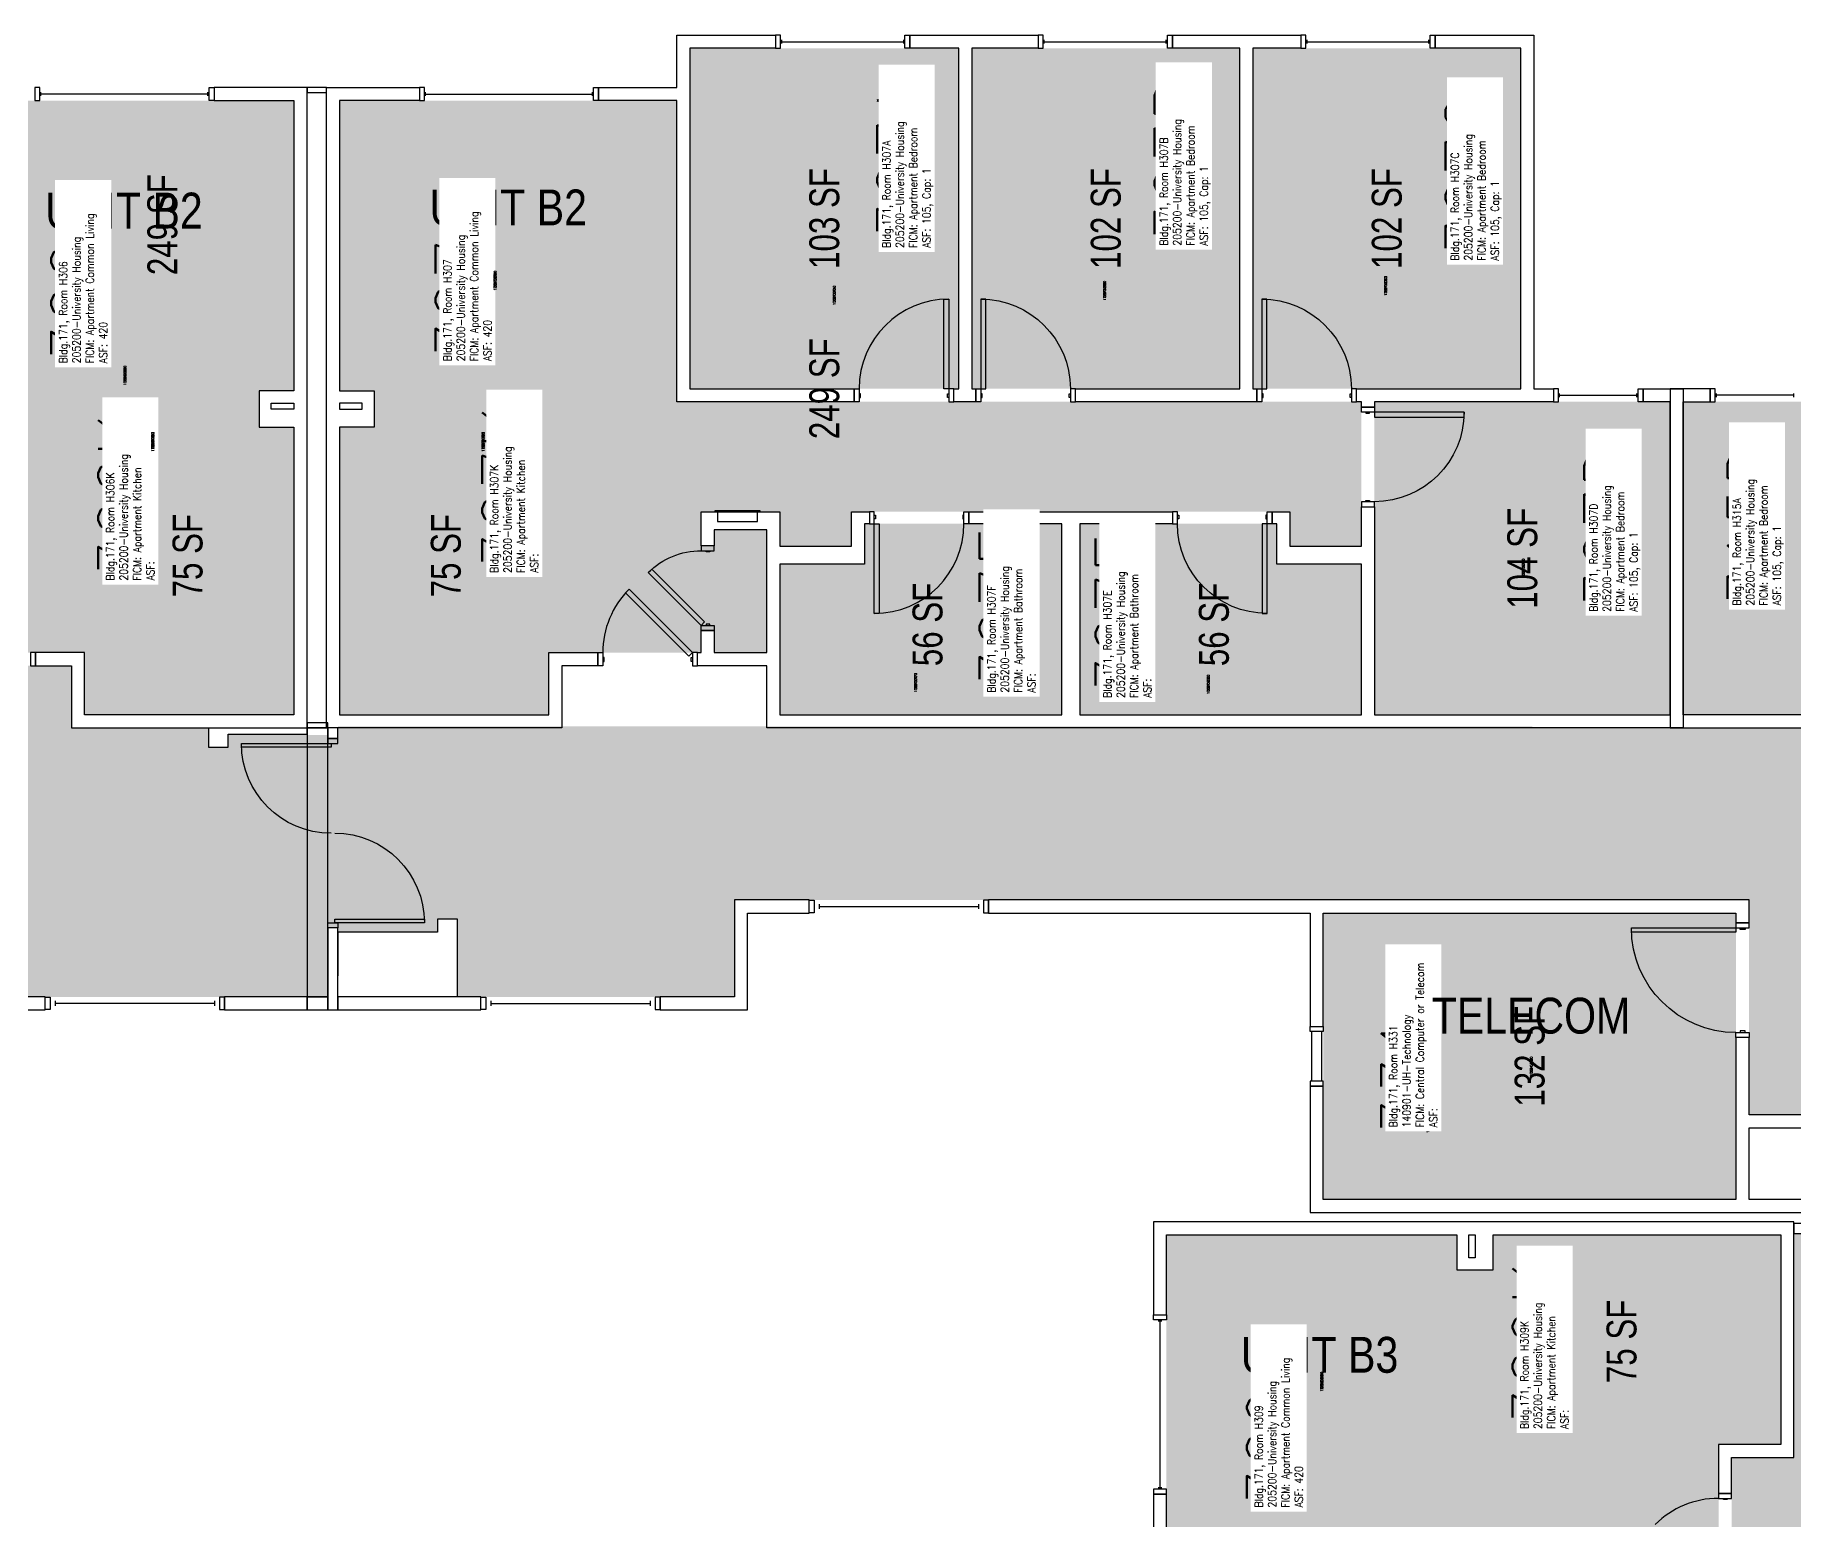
# Model space of a CAD drawing. Header units: inches. Extents: x -105 to 3698, y -798 to 1624.
# Drawn here: x 659 to 1365, y 1028 to 1624 of the extents above; entities that cross this region are included whole.
import ezdxf
from ezdxf.enums import TextEntityAlignment as Align

# ---------------------------------------------------------------- set-up
doc = ezdxf.new("R2010")
doc.units = ezdxf.units.IN
doc.header["$LTSCALE"] = 96
doc.header["$MEASUREMENT"] = 0
for name, color, linetype in [('A-AREA-IDEN', 1, 'Continuous'), ('A-DOOR', 2, 'Continuous'), ('A-GLAZ', 1, 'Continuous'), ('A-IDEN-RNUM', 7, 'Continuous'), ('A-IDEN-SNUM', 4, 'Continuous'), ('A-IDEN-VNUM', 4, 'Continuous'), ('A-WALL', 5, 'Continuous'), ('AREA-TEXT', 3, 'Continuous'), ('E-POWER', 2, 'Continuous'), ('Rooms-Category-Color', 7, 'Continuous'), ('Rooms-College-Color', 7, 'Continuous'), ('Rooms-Department-Color', 7, 'Continuous'), ('Rooms-Division-Color', 7, 'Continuous'), ('Rooms-Information', 7, 'Continuous')]:
    doc.layers.add(name, color=color, linetype=linetype)
doc.styles.add('AREA', font='arial.ttf', dxfattribs={"width": 0.75, "height": 12})
doc.styles.add('ROOMSNUMBER', font='txt.shx', dxfattribs={"height": 0.03})
doc.styles.add('ROOMVNUMBER', font='simplex.shx', dxfattribs={"width": 0.85})
doc.styles.get("Standard").update_dxf_attribs({"font": 'ARIALN.TTF'})

msp = doc.modelspace()

# ---------------------------------------------------------------- hatches: boundary and pattern name
h = msp.add_hatch()
h.set_pattern_fill('ANSI31', color=256, style=0)
h.set_pattern_definition([(135, (1379.98172, 1996.84211), (0.088388348, 0.088388348), [])])
h.paths.add_polyline_path([(1048.51, 1412.89), (989.78, 1412.89), (989.78, 1403.68), (1048.51, 1403.68)], flags=9)
at = {"layer": 'Rooms-Category-Color', "true_color": 0x728ef3}
for points in [[(1029.75, 1618.76), (921.75, 1618.76), (921.75, 1482.01), (1029.75, 1482.01), (1029.74, 1618.32)], [(1142.62, 1618.76), (1035, 1618.76), (1034.99, 1482.02), (1142.62, 1482.01), (1142.61, 1618.32)], [(1147.87, 1618.76), (1255.5, 1618.76), (1255.5, 1482.01), (1147.86, 1482.02), (1147.86, 1618.32)], [(352.25, 1476.75), (627.25, 1476.75), (627.25, 1597.75), (762.75, 1597.75), (762.75, 1481.12), (678.61, 1481.12), (678.61, 1376), (617.48, 1376), (617.48, 1384.95), (612.23, 1384.95), (612.23, 1376), (591.03, 1376), (591.03, 1425.37), (612.23, 1425.37), (612.23, 1418.95), (617.48, 1418.95), (617.48, 1432.62), (585.78, 1432.62), (585.78, 1418.75), (557.03, 1418.75), (557.03, 1432.62), (381, 1432.62), (381, 1418.75), (352.25, 1418.75)], [(1191.5, 1476.75), (916.5, 1476.75), (916.5, 1597.75), (781, 1597.75), (781, 1481.12), (865.14, 1481.12), (865.14, 1376), (926.27, 1376), (926.27, 1384.95), (931.52, 1384.95), (931.52, 1376), (952.72, 1376), (952.72, 1425.37), (931.52, 1425.37), (931.52, 1418.95), (926.27, 1418.95), (926.27, 1432.62), (957.97, 1432.62), (957.97, 1418.75), (986.72, 1418.75), (986.72, 1432.62), (1162.75, 1432.62), (1162.75, 1418.75), (1191.5, 1418.75)], [(762.75, 1466.5), (762.75, 1351), (678.61, 1351), (678.61, 1481.12), (748.75, 1481.12), (748.75, 1466.5)], [(781, 1466.5), (781, 1351), (865.14, 1351), (865.14, 1481.12), (795, 1481.12), (795, 1466.5)], [(1315.49, 1351.01), (1315.5, 1476.76), (1196.75, 1476.76), (1196.75, 1351.01)], [(1320.76, 1351.01), (1320.75, 1476.76), (1439.5, 1476.76), (1439.5, 1351.01)], [(1071.1, 1351.01), (957.97, 1351.01), (957.97, 1411.51), (991.97, 1411.51), (991.97, 1427.76), (1071.11, 1427.76)], [(1157.49, 1427.76), (1078.36, 1427.76), (1078.36, 1351.01), (1191.49, 1351.01), (1191.5, 1411.51), (1157.5, 1411.51)], [(1234.19, 731.63), (1234.19, 1006.63), (1113.19, 1006.63), (1113.19, 1142.13), (1229.81, 1142.13), (1229.81, 1057.98), (1334.94, 1057.98), (1334.94, 996.86), (1325.99, 996.86), (1325.99, 991.61), (1334.94, 991.61), (1334.94, 970.41), (1285.56, 970.41), (1285.56, 991.61), (1291.99, 991.61), (1291.99, 996.86), (1278.31, 996.86), (1278.31, 965.16), (1292.19, 965.16), (1292.19, 936.41), (1282.31, 936.41), (1282.31, 760.38), (1292.19, 760.38), (1292.19, 731.63)], [(1244.44, 1142.13), (1359.94, 1142.13), (1359.94, 1057.98), (1229.81, 1057.98), (1229.81, 1128.13), (1244.44, 1128.13)]]:
    msp.add_hatch(color=171, dxfattribs=at).paths.add_polyline_path(points)
at = {"layer": 'Rooms-Category-Color', "true_color": 0xadadad}
for points in [[(2434.81, 1302.06), (2431.28, 1305.6), (2404.37, 1332.5), (2404.37, 1345.75), (2041.22, 1345.75), (2041.22, 1370.75), (1958.89, 1370.75), (1958.89, 1345.75), (1868.87, 1345.75), (1868.87, 1341.5), (1864.87, 1341.5), (1864.87, 1343.19), (1824.87, 1343.19), (1824.87, 1338), (1816.87, 1338), (1816.87, 1346.37), (1766, 1346.37), (1765.86, 1370.75), (1683.53, 1370.75), (1683.53, 1346.37), (1376.12, 1346.37), (1376.12, 1345.76), (1260.12, 1345.76), (1260.12, 1346.37), (780.37, 1346.37), (780.37, 1341.5), (776.37, 1341.5), (776.37, 1342.96), (736.38, 1342.96), (736.38, 1338), (728.38, 1338), (728.38, 1345.75), (673.36, 1345.75), (673.36, 1370.75), (591.03, 1370.75), (591.03, 1345.75), (233.3, 1345.75), (233.5, 1285.75), (632.97, 1285.75), (632.97, 1237.75), (768, 1237.75), (776.37, 1237.75), (776.37, 1265.5), (780.37, 1265.5), (780.37, 1263.75), (820.37, 1263.75), (820.37, 1269), (828.37, 1269), (828.37, 1237.75), (939.72, 1237.75), (939.72, 1276.67), (1347.19, 1276.67), (1347.19, 1190.38), (1378.69, 1190.38), (1378.69, 1188), (1373.19, 1188), (1373.19, 1151.12), (1373.19, 1146.75), (1375.19, 1146.75), (1375.19, 1142.75), (1451.19, 1142.75), (1451.19, 1146.75), (1453.11, 1146.75), (1453.19, 1151.12), (1453.19, 1188), (1447.69, 1188), (1447.69, 1190.38), (1479.65, 1190.38), (1479.65, 1209.17), (1484.9, 1209.17), (1484.9, 1255.17), (1479.65, 1255.17), (1479.65, 1276.67), (1571.65, 1276.67), (1571.65, 1261.25), (1860.5, 1261.25), (1864.87, 1261.25), (1864.87, 1265.5), (1868.87, 1265.5), (1868.87, 1263.75), (1908.87, 1263.75), (1908.87, 1269), (1916.87, 1269), (1916.87, 1260.62), (2047.49, 1260.62), (2133.48, 1260.64), (2169.48, 1260.64), (2348.97, 1260.62), (2386.31, 1260.62), (2392.39, 1259.63)], [(1461.19, 1142.75), (1365.19, 1142.75), (1365.19, 1052.73), (1340.19, 1052.73), (1340.19, 970.41), (1365.19, 970.41), (1365.19, 603), (1461.19, 603), (1461.19, 970.41), (1486.19, 970.41), (1486.19, 1052.73), (1461.19, 1052.73)]]:
    msp.add_hatch(color=253, dxfattribs=at).paths.add_polyline_path(points)
at = {"layer": 'Rooms-Category-Color', "true_color": 0xe3c5e1}
msp.add_hatch(color=254, dxfattribs=at).paths.add_polyline_path([(1176.16, 1271.42), (1341.94, 1271.42), (1341.94, 1156.38), (1176.16, 1156.38)])
at = {"layer": 'Rooms-College-Color', "true_color": 0xadadad}
for points in [[(1029.75, 1618.76), (921.75, 1618.76), (921.75, 1482.01), (1029.75, 1482.01), (1029.74, 1618.32)], [(1142.62, 1618.76), (1035, 1618.76), (1034.99, 1482.02), (1142.62, 1482.01), (1142.61, 1618.32)], [(1147.87, 1618.76), (1255.5, 1618.76), (1255.5, 1482.01), (1147.86, 1482.02), (1147.86, 1618.32)], [(352.25, 1476.75), (627.25, 1476.75), (627.25, 1597.75), (762.75, 1597.75), (762.75, 1481.12), (678.61, 1481.12), (678.61, 1376), (617.48, 1376), (617.48, 1384.95), (612.23, 1384.95), (612.23, 1376), (591.03, 1376), (591.03, 1425.37), (612.23, 1425.37), (612.23, 1418.95), (617.48, 1418.95), (617.48, 1432.62), (585.78, 1432.62), (585.78, 1418.75), (557.03, 1418.75), (557.03, 1432.62), (381, 1432.62), (381, 1418.75), (352.25, 1418.75)], [(1191.5, 1476.75), (916.5, 1476.75), (916.5, 1597.75), (781, 1597.75), (781, 1481.12), (865.14, 1481.12), (865.14, 1376), (926.27, 1376), (926.27, 1384.95), (931.52, 1384.95), (931.52, 1376), (952.72, 1376), (952.72, 1425.37), (931.52, 1425.37), (931.52, 1418.95), (926.27, 1418.95), (926.27, 1432.62), (957.97, 1432.62), (957.97, 1418.75), (986.72, 1418.75), (986.72, 1432.62), (1162.75, 1432.62), (1162.75, 1418.75), (1191.5, 1418.75)], [(762.75, 1466.5), (762.75, 1351), (678.61, 1351), (678.61, 1481.12), (748.75, 1481.12), (748.75, 1466.5)], [(781, 1466.5), (781, 1351), (865.14, 1351), (865.14, 1481.12), (795, 1481.12), (795, 1466.5)], [(1315.49, 1351.01), (1315.5, 1476.76), (1196.75, 1476.76), (1196.75, 1351.01)], [(1320.76, 1351.01), (1320.75, 1476.76), (1439.5, 1476.76), (1439.5, 1351.01)], [(1071.1, 1351.01), (957.97, 1351.01), (957.97, 1411.51), (991.97, 1411.51), (991.97, 1427.76), (1071.11, 1427.76)], [(1157.49, 1427.76), (1078.36, 1427.76), (1078.36, 1351.01), (1191.49, 1351.01), (1191.5, 1411.51), (1157.5, 1411.51)], [(2434.81, 1302.06), (2431.28, 1305.6), (2404.37, 1332.5), (2404.37, 1345.75), (2041.22, 1345.75), (2041.22, 1370.75), (1958.89, 1370.75), (1958.89, 1345.75), (1868.87, 1345.75), (1868.87, 1341.5), (1864.87, 1341.5), (1864.87, 1343.19), (1824.87, 1343.19), (1824.87, 1338), (1816.87, 1338), (1816.87, 1346.37), (1766, 1346.37), (1765.86, 1370.75), (1683.53, 1370.75), (1683.53, 1346.37), (1376.12, 1346.37), (1376.12, 1345.76), (1260.12, 1345.76), (1260.12, 1346.37), (780.37, 1346.37), (780.37, 1341.5), (776.37, 1341.5), (776.37, 1342.96), (736.38, 1342.96), (736.38, 1338), (728.38, 1338), (728.38, 1345.75), (673.36, 1345.75), (673.36, 1370.75), (591.03, 1370.75), (591.03, 1345.75), (233.3, 1345.75), (233.5, 1285.75), (632.97, 1285.75), (632.97, 1237.75), (768, 1237.75), (776.37, 1237.75), (776.37, 1265.5), (780.37, 1265.5), (780.37, 1263.75), (820.37, 1263.75), (820.37, 1269), (828.37, 1269), (828.37, 1237.75), (939.72, 1237.75), (939.72, 1276.67), (1347.19, 1276.67), (1347.19, 1190.38), (1378.69, 1190.38), (1378.69, 1188), (1373.19, 1188), (1373.19, 1151.12), (1373.19, 1146.75), (1375.19, 1146.75), (1375.19, 1142.75), (1451.19, 1142.75), (1451.19, 1146.75), (1453.11, 1146.75), (1453.19, 1151.12), (1453.19, 1188), (1447.69, 1188), (1447.69, 1190.38), (1479.65, 1190.38), (1479.65, 1209.17), (1484.9, 1209.17), (1484.9, 1255.17), (1479.65, 1255.17), (1479.65, 1276.67), (1571.65, 1276.67), (1571.65, 1261.25), (1860.5, 1261.25), (1864.87, 1261.25), (1864.87, 1265.5), (1868.87, 1265.5), (1868.87, 1263.75), (1908.87, 1263.75), (1908.87, 1269), (1916.87, 1269), (1916.87, 1260.62), (2047.49, 1260.62), (2133.48, 1260.64), (2169.48, 1260.64), (2348.97, 1260.62), (2386.31, 1260.62), (2392.39, 1259.63)], [(1176.16, 1271.42), (1341.94, 1271.42), (1341.94, 1156.38), (1176.16, 1156.38)], [(1234.19, 731.63), (1234.19, 1006.63), (1113.19, 1006.63), (1113.19, 1142.13), (1229.81, 1142.13), (1229.81, 1057.98), (1334.94, 1057.98), (1334.94, 996.86), (1325.99, 996.86), (1325.99, 991.61), (1334.94, 991.61), (1334.94, 970.41), (1285.56, 970.41), (1285.56, 991.61), (1291.99, 991.61), (1291.99, 996.86), (1278.31, 996.86), (1278.31, 965.16), (1292.19, 965.16), (1292.19, 936.41), (1282.31, 936.41), (1282.31, 760.38), (1292.19, 760.38), (1292.19, 731.63)], [(1244.44, 1142.13), (1359.94, 1142.13), (1359.94, 1057.98), (1229.81, 1057.98), (1229.81, 1128.13), (1244.44, 1128.13)], [(1461.19, 1142.75), (1365.19, 1142.75), (1365.19, 1052.73), (1340.19, 1052.73), (1340.19, 970.41), (1365.19, 970.41), (1365.19, 603), (1461.19, 603), (1461.19, 970.41), (1486.19, 970.41), (1486.19, 1052.73), (1461.19, 1052.73)]]:
    msp.add_hatch(color=253, dxfattribs=at).paths.add_polyline_path(points)
at = {"layer": 'Rooms-Department-Color', "true_color": 0x604aed}
for points in [[(1029.75, 1618.76), (921.75, 1618.76), (921.75, 1482.01), (1029.75, 1482.01), (1029.74, 1618.32)], [(1142.62, 1618.76), (1035, 1618.76), (1034.99, 1482.02), (1142.62, 1482.01), (1142.61, 1618.32)], [(1147.87, 1618.76), (1255.5, 1618.76), (1255.5, 1482.01), (1147.86, 1482.02), (1147.86, 1618.32)], [(352.25, 1476.75), (627.25, 1476.75), (627.25, 1597.75), (762.75, 1597.75), (762.75, 1481.12), (678.61, 1481.12), (678.61, 1376), (617.48, 1376), (617.48, 1384.95), (612.23, 1384.95), (612.23, 1376), (591.03, 1376), (591.03, 1425.37), (612.23, 1425.37), (612.23, 1418.95), (617.48, 1418.95), (617.48, 1432.62), (585.78, 1432.62), (585.78, 1418.75), (557.03, 1418.75), (557.03, 1432.62), (381, 1432.62), (381, 1418.75), (352.25, 1418.75)], [(1191.5, 1476.75), (916.5, 1476.75), (916.5, 1597.75), (781, 1597.75), (781, 1481.12), (865.14, 1481.12), (865.14, 1376), (926.27, 1376), (926.27, 1384.95), (931.52, 1384.95), (931.52, 1376), (952.72, 1376), (952.72, 1425.37), (931.52, 1425.37), (931.52, 1418.95), (926.27, 1418.95), (926.27, 1432.62), (957.97, 1432.62), (957.97, 1418.75), (986.72, 1418.75), (986.72, 1432.62), (1162.75, 1432.62), (1162.75, 1418.75), (1191.5, 1418.75)], [(762.75, 1466.5), (762.75, 1351), (678.61, 1351), (678.61, 1481.12), (748.75, 1481.12), (748.75, 1466.5)], [(781, 1466.5), (781, 1351), (865.14, 1351), (865.14, 1481.12), (795, 1481.12), (795, 1466.5)], [(1315.49, 1351.01), (1315.5, 1476.76), (1196.75, 1476.76), (1196.75, 1351.01)], [(1320.76, 1351.01), (1320.75, 1476.76), (1439.5, 1476.76), (1439.5, 1351.01)], [(1071.1, 1351.01), (957.97, 1351.01), (957.97, 1411.51), (991.97, 1411.51), (991.97, 1427.76), (1071.11, 1427.76)], [(1157.49, 1427.76), (1078.36, 1427.76), (1078.36, 1351.01), (1191.49, 1351.01), (1191.5, 1411.51), (1157.5, 1411.51)], [(1176.16, 1271.42), (1341.94, 1271.42), (1341.94, 1156.38), (1176.16, 1156.38)], [(1234.19, 731.63), (1234.19, 1006.63), (1113.19, 1006.63), (1113.19, 1142.13), (1229.81, 1142.13), (1229.81, 1057.98), (1334.94, 1057.98), (1334.94, 996.86), (1325.99, 996.86), (1325.99, 991.61), (1334.94, 991.61), (1334.94, 970.41), (1285.56, 970.41), (1285.56, 991.61), (1291.99, 991.61), (1291.99, 996.86), (1278.31, 996.86), (1278.31, 965.16), (1292.19, 965.16), (1292.19, 936.41), (1282.31, 936.41), (1282.31, 760.38), (1292.19, 760.38), (1292.19, 731.63)], [(1244.44, 1142.13), (1359.94, 1142.13), (1359.94, 1057.98), (1229.81, 1057.98), (1229.81, 1128.13), (1244.44, 1128.13)]]:
    msp.add_hatch(color=173, dxfattribs=at).paths.add_polyline_path(points)
at = {"layer": 'Rooms-Department-Color', "true_color": 0xacacac}
for points in [[(2434.81, 1302.06), (2431.28, 1305.6), (2404.37, 1332.5), (2404.37, 1345.75), (2041.22, 1345.75), (2041.22, 1370.75), (1958.89, 1370.75), (1958.89, 1345.75), (1868.87, 1345.75), (1868.87, 1341.5), (1864.87, 1341.5), (1864.87, 1343.19), (1824.87, 1343.19), (1824.87, 1338), (1816.87, 1338), (1816.87, 1346.37), (1766, 1346.37), (1765.86, 1370.75), (1683.53, 1370.75), (1683.53, 1346.37), (1376.12, 1346.37), (1376.12, 1345.76), (1260.12, 1345.76), (1260.12, 1346.37), (780.37, 1346.37), (780.37, 1341.5), (776.37, 1341.5), (776.37, 1342.96), (736.38, 1342.96), (736.38, 1338), (728.38, 1338), (728.38, 1345.75), (673.36, 1345.75), (673.36, 1370.75), (591.03, 1370.75), (591.03, 1345.75), (233.3, 1345.75), (233.5, 1285.75), (632.97, 1285.75), (632.97, 1237.75), (768, 1237.75), (776.37, 1237.75), (776.37, 1265.5), (780.37, 1265.5), (780.37, 1263.75), (820.37, 1263.75), (820.37, 1269), (828.37, 1269), (828.37, 1237.75), (939.72, 1237.75), (939.72, 1276.67), (1347.19, 1276.67), (1347.19, 1190.38), (1378.69, 1190.38), (1378.69, 1188), (1373.19, 1188), (1373.19, 1151.12), (1373.19, 1146.75), (1375.19, 1146.75), (1375.19, 1142.75), (1451.19, 1142.75), (1451.19, 1146.75), (1453.11, 1146.75), (1453.19, 1151.12), (1453.19, 1188), (1447.69, 1188), (1447.69, 1190.38), (1479.65, 1190.38), (1479.65, 1209.17), (1484.9, 1209.17), (1484.9, 1255.17), (1479.65, 1255.17), (1479.65, 1276.67), (1571.65, 1276.67), (1571.65, 1261.25), (1860.5, 1261.25), (1864.87, 1261.25), (1864.87, 1265.5), (1868.87, 1265.5), (1868.87, 1263.75), (1908.87, 1263.75), (1908.87, 1269), (1916.87, 1269), (1916.87, 1260.62), (2047.49, 1260.62), (2133.48, 1260.64), (2169.48, 1260.64), (2348.97, 1260.62), (2386.31, 1260.62), (2392.39, 1259.63)], [(1461.19, 1142.75), (1365.19, 1142.75), (1365.19, 1052.73), (1340.19, 1052.73), (1340.19, 970.41), (1365.19, 970.41), (1365.19, 603), (1461.19, 603), (1461.19, 970.41), (1486.19, 970.41), (1486.19, 1052.73), (1461.19, 1052.73)]]:
    msp.add_hatch(color=253, dxfattribs=at).paths.add_polyline_path(points)
at = {"layer": 'Rooms-Division-Color', "true_color": 0x604aed}
for points in [[(1029.75, 1618.76), (921.75, 1618.76), (921.75, 1482.01), (1029.75, 1482.01), (1029.74, 1618.32)], [(1142.62, 1618.76), (1035, 1618.76), (1034.99, 1482.02), (1142.62, 1482.01), (1142.61, 1618.32)], [(1147.87, 1618.76), (1255.5, 1618.76), (1255.5, 1482.01), (1147.86, 1482.02), (1147.86, 1618.32)], [(352.25, 1476.75), (627.25, 1476.75), (627.25, 1597.75), (762.75, 1597.75), (762.75, 1481.12), (678.61, 1481.12), (678.61, 1376), (617.48, 1376), (617.48, 1384.95), (612.23, 1384.95), (612.23, 1376), (591.03, 1376), (591.03, 1425.37), (612.23, 1425.37), (612.23, 1418.95), (617.48, 1418.95), (617.48, 1432.62), (585.78, 1432.62), (585.78, 1418.75), (557.03, 1418.75), (557.03, 1432.62), (381, 1432.62), (381, 1418.75), (352.25, 1418.75)], [(1191.5, 1476.75), (916.5, 1476.75), (916.5, 1597.75), (781, 1597.75), (781, 1481.12), (865.14, 1481.12), (865.14, 1376), (926.27, 1376), (926.27, 1384.95), (931.52, 1384.95), (931.52, 1376), (952.72, 1376), (952.72, 1425.37), (931.52, 1425.37), (931.52, 1418.95), (926.27, 1418.95), (926.27, 1432.62), (957.97, 1432.62), (957.97, 1418.75), (986.72, 1418.75), (986.72, 1432.62), (1162.75, 1432.62), (1162.75, 1418.75), (1191.5, 1418.75)], [(762.75, 1466.5), (762.75, 1351), (678.61, 1351), (678.61, 1481.12), (748.75, 1481.12), (748.75, 1466.5)], [(781, 1466.5), (781, 1351), (865.14, 1351), (865.14, 1481.12), (795, 1481.12), (795, 1466.5)], [(1315.49, 1351.01), (1315.5, 1476.76), (1196.75, 1476.76), (1196.75, 1351.01)], [(1320.76, 1351.01), (1320.75, 1476.76), (1439.5, 1476.76), (1439.5, 1351.01)], [(1071.1, 1351.01), (957.97, 1351.01), (957.97, 1411.51), (991.97, 1411.51), (991.97, 1427.76), (1071.11, 1427.76)], [(1157.49, 1427.76), (1078.36, 1427.76), (1078.36, 1351.01), (1191.49, 1351.01), (1191.5, 1411.51), (1157.5, 1411.51)], [(1176.16, 1271.42), (1341.94, 1271.42), (1341.94, 1156.38), (1176.16, 1156.38)], [(1234.19, 731.63), (1234.19, 1006.63), (1113.19, 1006.63), (1113.19, 1142.13), (1229.81, 1142.13), (1229.81, 1057.98), (1334.94, 1057.98), (1334.94, 996.86), (1325.99, 996.86), (1325.99, 991.61), (1334.94, 991.61), (1334.94, 970.41), (1285.56, 970.41), (1285.56, 991.61), (1291.99, 991.61), (1291.99, 996.86), (1278.31, 996.86), (1278.31, 965.16), (1292.19, 965.16), (1292.19, 936.41), (1282.31, 936.41), (1282.31, 760.38), (1292.19, 760.38), (1292.19, 731.63)], [(1244.44, 1142.13), (1359.94, 1142.13), (1359.94, 1057.98), (1229.81, 1057.98), (1229.81, 1128.13), (1244.44, 1128.13)]]:
    msp.add_hatch(color=173, dxfattribs=at).paths.add_polyline_path(points)
at = {"layer": 'Rooms-Division-Color', "true_color": 0xadadad}
for points in [[(2434.81, 1302.06), (2431.28, 1305.6), (2404.37, 1332.5), (2404.37, 1345.75), (2041.22, 1345.75), (2041.22, 1370.75), (1958.89, 1370.75), (1958.89, 1345.75), (1868.87, 1345.75), (1868.87, 1341.5), (1864.87, 1341.5), (1864.87, 1343.19), (1824.87, 1343.19), (1824.87, 1338), (1816.87, 1338), (1816.87, 1346.37), (1766, 1346.37), (1765.86, 1370.75), (1683.53, 1370.75), (1683.53, 1346.37), (1376.12, 1346.37), (1376.12, 1345.76), (1260.12, 1345.76), (1260.12, 1346.37), (780.37, 1346.37), (780.37, 1341.5), (776.37, 1341.5), (776.37, 1342.96), (736.38, 1342.96), (736.38, 1338), (728.38, 1338), (728.38, 1345.75), (673.36, 1345.75), (673.36, 1370.75), (591.03, 1370.75), (591.03, 1345.75), (233.3, 1345.75), (233.5, 1285.75), (632.97, 1285.75), (632.97, 1237.75), (768, 1237.75), (776.37, 1237.75), (776.37, 1265.5), (780.37, 1265.5), (780.37, 1263.75), (820.37, 1263.75), (820.37, 1269), (828.37, 1269), (828.37, 1237.75), (939.72, 1237.75), (939.72, 1276.67), (1347.19, 1276.67), (1347.19, 1190.38), (1378.69, 1190.38), (1378.69, 1188), (1373.19, 1188), (1373.19, 1151.12), (1373.19, 1146.75), (1375.19, 1146.75), (1375.19, 1142.75), (1451.19, 1142.75), (1451.19, 1146.75), (1453.11, 1146.75), (1453.19, 1151.12), (1453.19, 1188), (1447.69, 1188), (1447.69, 1190.38), (1479.65, 1190.38), (1479.65, 1209.17), (1484.9, 1209.17), (1484.9, 1255.17), (1479.65, 1255.17), (1479.65, 1276.67), (1571.65, 1276.67), (1571.65, 1261.25), (1860.5, 1261.25), (1864.87, 1261.25), (1864.87, 1265.5), (1868.87, 1265.5), (1868.87, 1263.75), (1908.87, 1263.75), (1908.87, 1269), (1916.87, 1269), (1916.87, 1260.62), (2047.49, 1260.62), (2133.48, 1260.64), (2169.48, 1260.64), (2348.97, 1260.62), (2386.31, 1260.62), (2392.39, 1259.63)], [(1461.19, 1142.75), (1365.19, 1142.75), (1365.19, 1052.73), (1340.19, 1052.73), (1340.19, 970.41), (1365.19, 970.41), (1365.19, 603), (1461.19, 603), (1461.19, 970.41), (1486.19, 970.41), (1486.19, 1052.73), (1461.19, 1052.73)]]:
    msp.add_hatch(color=253, dxfattribs=at).paths.add_polyline_path(points)

# ---------------------------------------------------------------- linework, layer by layer
at = {"layer": 'A-DOOR'}
for p, q in [((775.75, 1603), (768, 1603)), ((768, 1603), (768, 1603)), ((768, 1603), (768, 1601)), ((768, 1601), (775.75, 1601)), ((775.75, 1601), (775.75, 1603)), ((776.37, 1347.75), (768, 1347.75)), ((768, 1347.75), (768, 1347.75)), ((768, 1347.75), (768, 1345.75)), ((776.37, 1345.75), (768, 1345.75)), ((768, 1345.75), (768, 1237.75)), ((768, 1345.75), (776.37, 1345.75)), ((776.37, 1345.75), (776.37, 1347.75)), ((776.37, 1237.75), (776.37, 1345.75)), ((741.63, 1338), (741.63, 1339.5)), ((741.63, 1339.5), (777.63, 1339.5)), ((777.63, 1338), (741.63, 1338)), ((780.37, 1341.5), (776.37, 1341.5)), ((776.37, 1341.5), (776.37, 1339.5)), ((776.37, 1339.5), (780.37, 1339.5)), ((777.63, 1339.5), (777.63, 1338)), ((780.37, 1339.5), (780.37, 1341.5)), ((776.37, 1265.5), (776.37, 1267.5)), ((776.37, 1267.5), (780.37, 1267.5)), ((780.37, 1265.5), (776.37, 1265.5)), ((779.13, 1267.5), (779.13, 1269)), ((779.13, 1269), (815.13, 1269)), ((815.13, 1267.5), (779.13, 1267.5)), ((780.37, 1267.5), (780.37, 1265.5)), ((815.13, 1269), (815.13, 1267.5)), ((1299.94, 1263.67), (1299.94, 1265.42)), ((1299.94, 1265.42), (1341.94, 1265.42)), ((1347.19, 1267.42), (1341.94, 1267.42)), ((1341.94, 1267.42), (1341.94, 1265.42)), ((1341.94, 1265.42), (1341.94, 1263.67)), ((1341.94, 1265.42), (1347.19, 1265.42)), ((1343.69, 1264.79), (1343.69, 1265.42)), ((1343.69, 1265.42), (1345.69, 1265.42)), ((1345.69, 1264.79), (1343.69, 1264.79)), ((1345.69, 1265.42), (1345.69, 1264.79)), ((1347.19, 1265.42), (1347.19, 1267.42)), ((1341.94, 1263.67), (1299.94, 1263.67)), ((776.37, 1237.75), (768, 1237.75)), ((768, 1237.75), (768, 1237.75)), ((768, 1237.75), (768, 1232.5)), ((768, 1237.75), (776.37, 1237.75)), ((776.37, 1232.5), (776.37, 1237.75)), ((768, 1232.5), (776.37, 1232.5)), ((1341.94, 1221.42), (1341.94, 1223.42)), ((1341.94, 1223.42), (1347.19, 1223.42)), ((1345.69, 1224.04), (1343.69, 1224.04)), ((1343.69, 1224.04), (1343.69, 1223.42)), ((1343.69, 1223.42), (1345.69, 1223.42)), ((1345.69, 1223.42), (1345.69, 1224.04)), ((1347.19, 1223.42), (1347.19, 1221.42)), ((1347.19, 1221.42), (1341.94, 1221.42))]:
    msp.add_line(p, q, dxfattribs=at)
for points in [[(1025.75, 1482), (1023.75, 1482), (1023.75, 1518), (1025.75, 1518)], [(1038.63, 1482), (1040.63, 1482), (1040.63, 1518), (1038.63, 1518)], [(1151.5, 1482), (1153.5, 1482), (1153.5, 1518), (1151.5, 1518)], [(989.75, 1476.75), (987.75, 1476.75), (987.75, 1482), (989.75, 1482)], [(989.75, 1478.5), (990.25, 1478.5), (990.25, 1480), (989.75, 1480)], [(1025.75, 1478.5), (1025.25, 1478.5), (1025.25, 1480), (1025.75, 1480)], [(1025.75, 1476.75), (1027.75, 1476.75), (1027.75, 1482), (1025.75, 1482)], [(1038.63, 1476.75), (1036.63, 1476.75), (1036.63, 1482), (1038.63, 1482)], [(1038.63, 1478.5), (1039.13, 1478.5), (1039.13, 1480), (1038.63, 1480)], [(1074.63, 1478.5), (1074.13, 1478.5), (1074.13, 1480), (1074.63, 1480)], [(1074.63, 1476.75), (1076.63, 1476.75), (1076.63, 1482), (1074.63, 1482)], [(1151.5, 1476.75), (1149.5, 1476.75), (1149.5, 1482), (1151.5, 1482)], [(1151.5, 1478.5), (1152, 1478.5), (1152, 1480), (1151.5, 1480)], [(1187.5, 1478.5), (1187, 1478.5), (1187, 1480), (1187.5, 1480)], [(1187.5, 1476.75), (1189.5, 1476.75), (1189.5, 1482), (1187.5, 1482)], [(1191.5, 1472.63), (1191.5, 1474.63), (1196.75, 1474.63), (1196.75, 1472.63)], [(1193.25, 1472.63), (1193.25, 1472.13), (1194.75, 1472.13), (1194.75, 1472.63)], [(1196.75, 1472.63), (1196.75, 1470.63), (1232.75, 1470.63), (1232.75, 1472.63)], [(1191.5, 1436.63), (1191.5, 1434.63), (1196.75, 1434.63), (1196.75, 1436.63)], [(1193.25, 1436.63), (1193.25, 1437.13), (1194.75, 1437.13), (1194.75, 1436.63)], [(995.86, 1432.62), (993.86, 1432.62), (993.86, 1427.75), (995.86, 1427.75)], [(995.86, 1431.25), (996.36, 1431.25), (996.36, 1429.75), (995.86, 1429.75)], [(995.86, 1427.75), (997.86, 1427.75), (997.86, 1391.75), (995.86, 1391.75)], [(1031.86, 1431.25), (1031.36, 1431.25), (1031.36, 1429.75), (1031.86, 1429.75)], [(1031.86, 1432.62), (1033.86, 1432.62), (1033.86, 1427.75), (1031.86, 1427.75)], [(1117.61, 1432.62), (1115.61, 1432.62), (1115.61, 1427.75), (1117.61, 1427.75)], [(1117.61, 1431.25), (1118.11, 1431.25), (1118.11, 1429.75), (1117.61, 1429.75)], [(1153.61, 1427.75), (1151.61, 1427.75), (1151.61, 1391.75), (1153.61, 1391.75)], [(1153.61, 1431.25), (1153.11, 1431.25), (1153.11, 1429.75), (1153.61, 1429.75)], [(1153.61, 1432.62), (1155.61, 1432.62), (1155.61, 1427.75), (1153.61, 1427.75)], [(931.52, 1416.95), (931.52, 1418.95), (926.27, 1418.95), (926.27, 1416.95)], [(929.77, 1416.95), (929.77, 1416.45), (928.27, 1416.45), (928.27, 1416.95)], [(926.27, 1386.95), (927.68, 1388.36), (906.47, 1409.58), (905.06, 1408.16)], [(922.78, 1376), (921.37, 1374.58), (895.91, 1400.04), (897.33, 1401.45)], [(931.52, 1386.95), (931.52, 1384.95), (926.27, 1384.95), (926.27, 1386.95)], [(929.77, 1386.95), (929.77, 1387.45), (928.27, 1387.45), (928.27, 1386.95)], [(656.97, 1370.75), (658.97, 1370.75), (658.97, 1376), (656.97, 1376)], [(886.78, 1370.75), (884.78, 1370.75), (884.78, 1376), (886.78, 1376)], [(886.78, 1372.5), (887.28, 1372.5), (887.28, 1374), (886.78, 1374)], [(922.78, 1372.5), (922.28, 1372.5), (922.28, 1374), (922.78, 1374)], [(922.78, 1370.75), (924.78, 1370.75), (924.78, 1376), (922.78, 1376)], [(1340.19, 1036.34), (1340.19, 1038.34), (1334.94, 1038.34), (1334.94, 1036.34)], [(1338.44, 1036.34), (1338.44, 1035.84), (1336.94, 1035.84), (1336.94, 1036.34)]]:
    msp.add_lwpolyline(points, close=True, dxfattribs=at)
for centre, start, end in [((1025.75, 1482), 90, 180), ((995.86, 1427.75), 270, 0), ((922.78, 1376), 135, 180), ((1334.94, 1000.34), 90, 135)]:
    msp.add_arc(centre, 36, start, end, dxfattribs=at)
at = {"layer": 'A-DOOR', "extrusion": (0, 0, -1)}
for centre, radius, start, end in [((-1038.63, 1482), 36, 90, 180), ((-1151.5, 1482), 36, 90, 180), ((-1196.75, 1472.63), 36, 180, 270), ((-1153.61, 1427.75), 36, 270, 0), ((-926.27, 1386.95), 30, 45, 90), ((-777.63, 1339.5), 36, 270, 0), ((-779.13, 1267.5), 36, 90, 180), ((-1341.94, 1265.42), 42, 270, 360)]:
    msp.add_arc(centre, radius, start, end, dxfattribs=at)
at = {"layer": 'A-GLAZ'}
for p, q in [((958.66, 1620.62), (958.66, 1622.12)), ((958.66, 1621.37), (1007.66, 1621.37)), ((1007.66, 1620.62), (1007.66, 1622.12)), ((1064.13, 1620.62), (1064.13, 1622.12)), ((1064.13, 1621.37), (1113.13, 1621.37)), ((1113.13, 1620.62), (1113.13, 1622.12)), ((1169.65, 1620.62), (1169.65, 1622.12)), ((1169.65, 1621.37), (1218.65, 1621.37)), ((1218.65, 1620.62), (1218.65, 1622.12)), ((661.13, 1599.62), (661.13, 1601.12)), ((728.13, 1600.37), (661.13, 1600.37)), ((728.13, 1599.62), (728.13, 1601.12)), ((815.62, 1599.62), (815.62, 1601.12)), ((815.62, 1600.37), (882.62, 1600.37)), ((882.62, 1599.62), (882.62, 1601.12)), ((1271.12, 1478.62), (1271.12, 1480.12)), ((1271.12, 1479.37), (1302.12, 1479.37)), ((1302.12, 1478.62), (1302.12, 1480.12)), ((1334.13, 1478.62), (1334.13, 1480.12)), ((1365.13, 1479.37), (1334.13, 1479.37)), ((1365.13, 1478.62), (1365.13, 1480.12)), ((969.74, 1271.54), (969.74, 1276.54)), ((969.74, 1276.54), (971.74, 1276.54)), ((971.74, 1271.54), (969.74, 1271.54)), ((971.74, 1276.54), (971.74, 1271.54)), ((973.74, 1275.04), (973.74, 1273.04)), ((973.74, 1274.04), (1037.74, 1274.04)), ((1037.74, 1275.04), (1037.74, 1273.04)), ((1041.74, 1276.54), (1039.74, 1276.54)), ((1039.74, 1276.54), (1039.74, 1271.54)), ((1039.74, 1271.54), (1041.74, 1271.54)), ((1041.74, 1271.54), (1041.74, 1276.54)), ((662.84, 1232.63), (662.84, 1237.63)), ((662.84, 1237.63), (664.84, 1237.63)), ((664.84, 1237.63), (664.84, 1232.63)), ((734.84, 1237.63), (732.84, 1237.63)), ((732.84, 1237.63), (732.84, 1232.63)), ((734.84, 1232.63), (734.84, 1237.63)), ((837.84, 1232.63), (837.84, 1237.63)), ((837.84, 1237.63), (839.84, 1237.63)), ((839.84, 1237.63), (839.84, 1232.63)), ((909.84, 1237.63), (907.84, 1237.63)), ((907.84, 1237.63), (907.84, 1232.63)), ((909.84, 1232.63), (909.84, 1237.63)), ((664.84, 1232.63), (662.84, 1232.63)), ((666.84, 1236.13), (666.84, 1234.13)), ((730.84, 1235.13), (666.84, 1235.13)), ((730.84, 1236.13), (730.84, 1234.13)), ((732.84, 1232.63), (734.84, 1232.63)), ((839.84, 1232.63), (837.84, 1232.63)), ((841.84, 1236.13), (841.84, 1234.13)), ((841.84, 1235.13), (905.84, 1235.13)), ((905.84, 1236.13), (905.84, 1234.13)), ((907.84, 1232.63), (909.84, 1232.63)), ((1170.94, 1223.9), (1170.94, 1225.9)), ((1170.94, 1225.9), (1176.19, 1225.9)), ((1176.19, 1223.9), (1170.94, 1223.9)), ((1171.56, 1203.9), (1171.56, 1223.9)), ((1175.56, 1203.9), (1175.56, 1223.9)), ((1176.19, 1225.9), (1176.19, 1223.9)), ((1170.94, 1203.9), (1170.94, 1201.9)), ((1176.19, 1203.9), (1170.94, 1203.9)), ((1170.94, 1201.9), (1176.19, 1201.9)), ((1176.19, 1201.9), (1176.19, 1203.9)), ((1111.31, 1107.5), (1109.81, 1107.5)), ((1110.56, 1107.5), (1110.56, 1040.5)), ((1111.31, 1040.5), (1109.81, 1040.5))]:
    msp.add_line(p, q, dxfattribs=at)
for points in [[(958.16, 1624), (956.16, 1624), (956.16, 1618.75), (958.16, 1618.75)], [(1008.16, 1624), (1010.16, 1624), (1010.16, 1618.75), (1008.16, 1618.75)], [(1063.63, 1624), (1061.63, 1624), (1061.63, 1618.75), (1063.63, 1618.75)], [(1113.63, 1624), (1115.63, 1624), (1115.63, 1618.75), (1113.63, 1618.75)], [(1169.15, 1624), (1167.15, 1624), (1167.15, 1618.75), (1169.15, 1618.75)], [(1219.15, 1624), (1221.15, 1624), (1221.15, 1618.75), (1219.15, 1618.75)], [(660.63, 1603), (658.63, 1603), (658.63, 1597.75), (660.63, 1597.75)], [(728.63, 1603), (730.63, 1603), (730.63, 1597.75), (728.63, 1597.75)], [(815.12, 1603), (813.12, 1603), (813.12, 1597.75), (815.12, 1597.75)], [(883.12, 1603), (885.12, 1603), (885.12, 1597.75), (883.12, 1597.75)], [(1270.62, 1482), (1268.62, 1482), (1268.62, 1476.75), (1270.62, 1476.75)], [(1302.62, 1482), (1304.62, 1482), (1304.62, 1476.75), (1302.62, 1476.75)], [(1333.63, 1482), (1331.63, 1482), (1331.63, 1476.75), (1333.63, 1476.75)], [(1107.94, 1108), (1107.94, 1110), (1113.19, 1110), (1113.19, 1108)], [(1107.94, 1040), (1107.94, 1038), (1113.19, 1038), (1113.19, 1040)]]:
    msp.add_lwpolyline(points, close=True, dxfattribs=at)
at = {"layer": 'A-WALL'}
for p, q in [((916.5, 1624), (956.16, 1624)), ((916.5, 1603), (916.5, 1624)), ((956.16, 1618.75), (921.75, 1618.75)), ((921.75, 1618.75), (921.75, 1482)), ((956.16, 1624), (956.16, 1618.75)), ((1010.16, 1624), (1061.63, 1624)), ((1010.16, 1618.75), (1010.16, 1624)), ((1029.75, 1618.75), (1010.16, 1618.75)), ((1029.75, 1482), (1029.75, 1618.75)), ((1061.63, 1618.75), (1035, 1618.75)), ((1035, 1618.75), (1035, 1482)), ((1061.63, 1624), (1061.63, 1618.75)), ((1115.63, 1618.75), (1115.63, 1624)), ((1115.63, 1624), (1167.15, 1624)), ((1142.62, 1618.75), (1115.63, 1618.75)), ((1142.62, 1482), (1142.62, 1618.75)), ((1147.87, 1618.75), (1147.87, 1482)), ((1167.15, 1618.75), (1147.87, 1618.75)), ((1167.15, 1624), (1167.15, 1618.75)), ((1221.15, 1624), (1260.75, 1624)), ((1221.15, 1618.75), (1221.15, 1624)), ((1255.5, 1618.75), (1221.15, 1618.75)), ((1255.5, 1482), (1255.5, 1618.75)), ((1260.75, 1624), (1260.75, 1482)), ((768, 1603), (730.63, 1603)), ((730.63, 1603), (730.63, 1597.75)), ((730.63, 1597.75), (762.75, 1597.75)), ((762.75, 1597.75), (762.75, 1481.12)), ((768, 1345.75), (768, 1603)), ((775.75, 1603), (813.12, 1603)), ((775.75, 1345.75), (775.75, 1603)), ((813.12, 1597.75), (781, 1597.75)), ((781, 1597.75), (781, 1481.12)), ((813.12, 1603), (813.12, 1597.75)), ((885.12, 1603), (916.5, 1603)), ((885.12, 1597.75), (885.12, 1603)), ((916.5, 1597.75), (885.12, 1597.75)), ((916.5, 1476.75), (916.5, 1597.75)), ((748.75, 1481.12), (748.75, 1466.5)), ((762.75, 1481.12), (748.75, 1481.12)), ((781, 1481.12), (795, 1481.12)), ((795, 1481.12), (795, 1466.5)), ((987.75, 1476.75), (916.5, 1476.75)), ((921.75, 1482), (987.75, 1482)), ((987.75, 1482), (987.75, 1476.75)), ((1027.75, 1482), (1029.75, 1482)), ((1027.75, 1476.75), (1027.75, 1482)), ((1036.63, 1476.75), (1027.75, 1476.75)), ((1035, 1482), (1036.63, 1482)), ((1036.63, 1482), (1036.63, 1476.75)), ((1076.63, 1482), (1142.62, 1482)), ((1076.63, 1476.75), (1076.63, 1482)), ((1149.5, 1476.75), (1076.63, 1476.75)), ((1147.87, 1482), (1149.5, 1482)), ((1149.5, 1482), (1149.5, 1476.75)), ((1189.5, 1482), (1255.5, 1482)), ((1189.5, 1476.75), (1189.5, 1482)), ((1191.5, 1476.75), (1189.5, 1476.75)), ((1191.5, 1474.63), (1191.5, 1476.75)), ((1260.12, 1476.75), (1196.75, 1476.75)), ((1196.75, 1476.75), (1196.75, 1474.63)), ((1268.62, 1476.75), (1260.12, 1476.75)), ((1260.75, 1482), (1268.62, 1482)), ((1268.62, 1482), (1268.62, 1476.75)), ((1304.62, 1482), (1320.75, 1482)), ((1304.62, 1476.75), (1304.62, 1482)), ((1315.5, 1476.75), (1304.62, 1476.75)), ((1331.63, 1482), (1315.5, 1482)), ((1315.5, 1482), (1315.5, 1345.75)), ((1315.5, 1351), (1315.5, 1476.75)), ((1320.75, 1482), (1320.75, 1345.75)), ((1320.75, 1476.75), (1331.63, 1476.75)), ((1320.75, 1351), (1320.75, 1476.75)), ((1331.63, 1476.75), (1331.63, 1482)), ((753.63, 1473.75), (753.63, 1476.25)), ((753.63, 1476.25), (762.75, 1476.25)), ((762.75, 1473.75), (753.63, 1473.75)), ((762.75, 1476.25), (762.75, 1473.75)), ((781, 1476.25), (781, 1473.75)), ((790.13, 1476.25), (781, 1476.25)), ((781, 1473.75), (790.13, 1473.75)), ((790.13, 1473.75), (790.13, 1476.25)), ((1196.75, 1474.63), (1191.5, 1474.63)), ((748.75, 1466.5), (762.75, 1466.5)), ((762.75, 1466.5), (762.75, 1351)), ((781, 1466.5), (781, 1351)), ((795, 1466.5), (781, 1466.5)), ((1191.5, 1432), (1191.5, 1434.63)), ((1191.5, 1434.63), (1196.75, 1434.63)), ((1196.75, 1434.63), (1196.75, 1432)), ((926.27, 1432.62), (957.97, 1432.62)), ((926.27, 1418.95), (926.27, 1432.62)), ((957.97, 1432.62), (957.97, 1418.75)), ((986.72, 1432.62), (993.86, 1432.62)), ((986.72, 1418.75), (986.72, 1432.62)), ((993.86, 1427.75), (991.97, 1427.75)), ((991.97, 1427.75), (991.97, 1411.5)), ((993.86, 1432.62), (993.86, 1427.75)), ((1033.86, 1432.62), (1115.61, 1432.62)), ((1033.86, 1427.75), (1033.86, 1432.62)), ((1071.11, 1427.75), (1033.86, 1427.75)), ((1071.11, 1351), (1071.11, 1427.75)), ((1115.61, 1427.75), (1078.36, 1427.75)), ((1078.36, 1427.75), (1078.36, 1351)), ((1115.61, 1432.62), (1115.61, 1427.75)), ((1155.61, 1432.62), (1162.75, 1432.62)), ((1155.61, 1427.75), (1155.61, 1432.62)), ((1157.5, 1427.75), (1155.61, 1427.75)), ((1157.5, 1411.5), (1157.5, 1427.75)), ((1162.75, 1432.62), (1162.75, 1418.75)), ((1191.5, 1418.75), (1191.5, 1432)), ((1196.75, 1432), (1196.75, 1351)), ((952.72, 1425.37), (931.52, 1425.37)), ((931.52, 1425.37), (931.52, 1418.95)), ((952.72, 1376), (952.72, 1425.37)), ((931.52, 1418.95), (926.27, 1418.95)), ((957.97, 1418.75), (986.72, 1418.75)), ((1162.75, 1418.75), (1191.5, 1418.75)), ((991.97, 1411.5), (957.97, 1411.5)), ((957.97, 1411.5), (957.97, 1351)), ((1191.5, 1411.5), (1157.5, 1411.5)), ((1191.5, 1351), (1191.5, 1411.5)), ((926.27, 1376), (926.27, 1384.95)), ((926.27, 1384.95), (931.52, 1384.95)), ((931.52, 1384.95), (931.52, 1376)), ((678.61, 1376), (658.97, 1376)), ((658.97, 1376), (658.97, 1370.75)), ((658.97, 1370.75), (673.36, 1370.75)), ((673.36, 1370.75), (673.36, 1345.75)), ((678.61, 1351), (678.61, 1376)), ((865.14, 1376), (884.78, 1376)), ((865.14, 1351), (865.14, 1376)), ((884.78, 1370.75), (870.39, 1370.75)), ((870.39, 1370.75), (870.39, 1345.75)), ((884.78, 1376), (884.78, 1370.75)), ((924.78, 1376), (926.27, 1376)), ((924.78, 1370.75), (924.78, 1376)), ((952.72, 1370.75), (924.78, 1370.75)), ((931.52, 1376), (952.72, 1376)), ((952.72, 1345.75), (952.72, 1370.75)), ((762.75, 1351), (678.61, 1351)), ((781, 1351), (865.14, 1351)), ((957.97, 1351), (1071.11, 1351)), ((1078.36, 1351), (1191.5, 1351)), ((1196.75, 1351), (1315.5, 1351)), ((1439.5, 1351), (1320.75, 1351)), ((673.36, 1345.75), (768, 1345.75)), ((728.38, 1345.75), (728.38, 1338)), ((736.38, 1338), (736.38, 1343.25)), ((736.38, 1343.25), (768, 1343.25)), ((768, 1343.25), (768, 1345.75)), ((870.39, 1345.75), (775.75, 1345.75)), ((780.37, 1345.75), (776.37, 1345.75)), ((776.37, 1345.75), (776.37, 1341.5)), ((780.37, 1341.5), (780.37, 1345.75)), ((1192.13, 1345.75), (952.72, 1345.75)), ((1320.75, 1345.75), (1192.13, 1345.75)), ((1315.5, 1345.75), (1444.13, 1345.75)), ((728.38, 1338), (736.38, 1338)), ((776.37, 1341.5), (780.37, 1341.5)), ((939.72, 1276.67), (939.72, 1237.75)), ((969.74, 1276.67), (939.72, 1276.67)), ((969.74, 1271.42), (969.74, 1276.67)), ((1347.19, 1276.67), (1041.74, 1276.67)), ((1041.74, 1276.67), (1041.74, 1271.42)), ((1347.19, 1267.42), (1347.19, 1276.67)), ((780.37, 1265.5), (776.37, 1265.5)), ((776.37, 1265.5), (776.37, 1232.5)), ((780.37, 1232.5), (780.37, 1265.5)), ((828.37, 1269), (820.37, 1269)), ((820.37, 1269), (820.37, 1263.75)), ((828.37, 1237.75), (828.37, 1269)), ((944.97, 1232.5), (944.97, 1271.42)), ((944.97, 1271.42), (969.74, 1271.42)), ((1041.74, 1271.42), (1170.94, 1271.42)), ((1170.94, 1271.42), (1170.94, 1225.9)), ((1176.19, 1271.42), (1341.94, 1271.42)), ((1176.19, 1225.9), (1176.19, 1271.42)), ((1341.94, 1271.42), (1341.94, 1267.42)), ((1341.94, 1267.42), (1347.19, 1267.42)), ((820.37, 1263.75), (780.37, 1263.75)), ((780.37, 1263.75), (780.38, 1246.24)), ((662.84, 1237.75), (632.97, 1237.75)), ((662.84, 1232.5), (662.84, 1237.75)), ((768, 1237.75), (734.84, 1237.75)), ((734.84, 1237.75), (734.84, 1232.5)), ((768, 1232.5), (768, 1237.75)), ((837.84, 1237.75), (780.37, 1237.75)), ((780.37, 1237.75), (780.37, 1232.5)), ((837.84, 1232.5), (837.84, 1237.75)), ((939.72, 1237.75), (909.84, 1237.75)), ((909.84, 1237.75), (909.84, 1232.5)), ((627.72, 1232.5), (662.84, 1232.5)), ((734.84, 1232.5), (768, 1232.5)), ((776.37, 1232.5), (780.37, 1232.5)), ((780.37, 1232.5), (837.84, 1232.5)), ((909.84, 1232.5), (944.97, 1232.5)), ((1170.94, 1225.9), (1176.19, 1225.9)), ((1347.19, 1221.42), (1341.94, 1221.42)), ((1341.94, 1221.42), (1341.94, 1156.38)), ((1347.19, 1190.38), (1347.19, 1221.42)), ((1176.19, 1201.9), (1170.94, 1201.9)), ((1170.94, 1201.9), (1170.94, 1151.12)), ((1176.19, 1156.38), (1176.19, 1201.9)), ((1373.19, 1190.38), (1347.19, 1190.38)), ((1347.19, 1185.13), (1367.94, 1185.13)), ((1347.19, 1156.38), (1347.19, 1185.13)), ((1341.94, 1156.38), (1176.19, 1156.38)), ((1367.94, 1156.38), (1347.19, 1156.38)), ((1107.94, 1147.38), (1107.94, 1110)), ((1365.19, 1147.38), (1107.94, 1147.38)), ((1170.94, 1151.12), (1373.19, 1151.12)), ((1365.19, 1052.73), (1365.19, 1147.38)), ((1365.19, 1146.75), (1365.19, 1142.75)), ((1375.19, 1146.75), (1365.19, 1146.75)), ((1113.19, 1110), (1113.19, 1142.13)), ((1113.19, 1142.13), (1229.81, 1142.13)), ((1229.81, 1142.13), (1229.81, 1128.13)), ((1234.69, 1142.13), (1237.19, 1142.13)), ((1234.69, 1133), (1234.69, 1142.13)), ((1237.19, 1142.13), (1237.19, 1133)), ((1244.44, 1142.13), (1359.94, 1142.13)), ((1244.44, 1128.13), (1244.44, 1142.13)), ((1359.94, 1142.13), (1359.94, 1057.98)), ((1365.19, 1142.75), (1375.19, 1142.75)), ((1237.19, 1133), (1234.69, 1133)), ((1229.81, 1128.13), (1244.44, 1128.13)), ((1107.94, 1110), (1113.19, 1110)), ((1334.94, 1057.98), (1334.94, 1038.34)), ((1359.94, 1057.98), (1334.94, 1057.98)), ((1340.19, 1038.34), (1340.19, 1052.73)), ((1340.19, 1052.73), (1365.19, 1052.73)), ((1107.94, 1038), (1107.94, 1006.63)), ((1113.19, 1038), (1107.94, 1038)), ((1113.19, 1006.63), (1113.19, 1038)), ((1334.94, 1038.34), (1340.19, 1038.34))]:
    msp.add_line(p, q, dxfattribs=at)
at = {"layer": 'E-POWER'}
msp.add_lwpolyline([(931.92, 1432.62), (931.92, 1433.12), (949.92, 1433.12), (949.92, 1432.62)], close=True, dxfattribs=at)
msp.add_lwpolyline([(932.92, 1432.62), (932.92, 1428.62), (948.92, 1428.62), (948.92, 1432.62)], dxfattribs=at)

# ---------------------------------------------------------------- texts
at = {"layer": 'A-AREA-IDEN'}
for s, p in [('UNIT B2', (848.82, 1547.61)), ('UNIT B2', (694.47, 1546.34)), ('TELECOM', (1259.62, 1223)), ('UNIT B3', (1174.7, 1086.79))]:
    msp.add_text(s, height=14.4, dxfattribs=at).set_placement(p, align=Align.CENTER)
at = {"layer": 'A-IDEN-RNUM', "style": 'ROOMSNUMBER', "width": 0.85}
for s, p in [('0307-00', (843.55, 1525.43)), ('0307-C0', (1201.23, 1523.26)), ('0307-A0', (979.78, 1519.5)), ('0307-B0', (1088.39, 1521.38)), ('0306-00', (694.86, 1487.33)), ('0306-K0', (706.03, 1460.69)), ('0307-K0', (838.72, 1460.69)), ('0307-D0', (1256.53, 1409.84)), ('0307-F0', (1012.48, 1363.96)), ('0307-E0', (1129.99, 1363.26)), ('0331-00', (1259.78, 1209.83)), ('0309-00', (1175.61, 1083.21)), ('0309-K0', (1255.73, 1074.6))]:
    msp.add_text(s, height=1, rotation=90, dxfattribs=at).set_placement(p, align=Align.MIDDLE_CENTER)
at = {"layer": 'A-IDEN-SNUM', "style": 'ROOMSNUMBER', "width": 0.85}
for s, p in [('1710H30700', (843.55, 1525.43)), ('1710H307C0', (1201.23, 1523.26)), ('1710H307A0', (979.78, 1519.5)), ('1710H307B0', (1088.39, 1521.38)), ('1710H30600', (694.86, 1487.33)), ('1710H306K0', (706.03, 1460.69)), ('1710H307K0', (838.72, 1460.69)), ('1710H307D0', (1256.53, 1409.84)), ('1710H307F0', (1012.48, 1363.96)), ('1710H307E0', (1129.99, 1363.26)), ('1710H33100', (1259.78, 1209.83)), ('1710H30900', (1175.61, 1083.21)), ('1710H309K0', (1255.73, 1074.6))]:
    msp.add_text(s, height=1, rotation=90, dxfattribs=at).set_placement(p, align=Align.MIDDLE_CENTER)
at = {"layer": 'A-IDEN-VNUM', "style": 'ROOMVNUMBER', "width": 0.85}
for s, p in [('307A', (1008.27, 1573.16)), ('307B', (1119.64, 1573.16)), ('307C', (1236.58, 1567.6)), ('306', (676.47, 1516.34)), ('307', (830.82, 1517.61)), ('306K', (695.42, 1438.63)), ('307K', (849.64, 1441.72)), ('307D', (1292.27, 1426.09)), ('315D', (1349.85, 1426.77)), ('307F', (1049.35, 1393.17)), ('307E', (1095.89, 1391.07)), ('331', (1210.74, 1205.79)), ('309K', (1263.45, 1097.85)), ('309', (1156.7, 1056.79))]:
    msp.add_text(s, height=22.5, rotation=90, dxfattribs=at).set_placement(p, align=Align.MIDDLE_CENTER)
at = {"layer": 'AREA-TEXT', "style": 'AREA', "width": 0.75}
for s, p in [('103 SF', (975.75, 1550.39)), ('102 SF', (1088.81, 1550.39)), ('102 SF', (1201.68, 1550.39)), ('249 SF', (709.87, 1547.88)), ('249 SF', (975.75, 1482.01)), ('75 SF', (720.01, 1414.96)), ('75 SF', (823.74, 1414.96)), ('104 SF', (1256.12, 1413.89)), ('56 SF', (1017.22, 1387.33)), ('56 SF', (1132.24, 1387.33)), ('132 SF', (1259.05, 1213.9)), ('75 SF', (1295.98, 1099.39))]:
    msp.add_text(s, height=12, rotation=90, dxfattribs=at).set_placement(p, align=Align.MIDDLE_CENTER)

# ---------------------------------------------------------------- next in the draw order: texts
at = {"layer": 'Rooms-Information', "char_height": 3.2143, "width": 72, "attachment_point": 7, "rotation": 90, "style": 'ROOMVNUMBER', "bg_fill": 3, "box_fill_scale": 1.5, "bg_fill_color": 256, "bg_fill_true_color": 13158600, "bg_fill_transparency": 0}
for s, insert in [('Bldg.171, Room H307A^M^J205200-University Housing^M^JFICM: Apartment Bedroom^M^JASF: 105, Cap: 1', (1019.52, 1538.55)), ('Bldg.171, Room H307B^M^J205200-University Housing^M^JFICM: Apartment Bedroom^M^JASF: 105, Cap: 1', (1130.89, 1539.47)), ('Bldg.171, Room H307C^M^J205200-University Housing^M^JFICM: Apartment Bedroom^M^JASF: 105, Cap: 1', (1247.83, 1533.45)), ('Bldg.171, Room H306^M^J205200-University Housing^M^JFICM: Apartment Common Living^M^JASF: 420', (687.72, 1492.21)), ('Bldg.171, Room H307^M^J205200-University Housing^M^JFICM: Apartment Common Living^M^JASF: 420', (842.07, 1493.02)), ('Bldg.171, Room H306K^M^J205200-University Housing^M^JFICM: Apartment Kitchen^M^JASF: ', (706.67, 1404.94)), ('Bldg.171, Room H307K^M^J205200-University Housing^M^JFICM: Apartment Kitchen^M^JASF: ', (860.89, 1408.02)), ('Bldg.171, Room H307D^M^J205200-University Housing^M^JFICM: Apartment Bedroom^M^JASF: 105, Cap: 1', (1303.52, 1392.4)), ('Bldg.171, Room H315A^M^J205200-University Housing^M^JFICM: Apartment Bedroom^M^JASF: 105, Cap: 1', (1361.1, 1394.9)), ('Bldg.171, Room H307F^M^J205200-University Housing^M^JFICM: Apartment Bathroom^M^JASF: ', (1060.6, 1359.93)), ('Bldg.171, Room H307E^M^J205200-University Housing^M^JFICM: Apartment Bathroom^M^JASF: ', (1107.14, 1357.82)), ('Bldg.171, Room H331^M^J140901-UH-Technology^M^JFICM: Central Computer or Telecom^M^JASF: ', (1221.99, 1185.3)), ('Bldg.171, Room H309K^M^J205200-University Housing^M^JFICM: Apartment Kitchen^M^JASF: ', (1274.7, 1064.15)), ('Bldg.171, Room H309^M^J205200-University Housing^M^JFICM: Apartment Common Living^M^JASF: 420', (1167.95, 1032.65))]:
    msp.add_mtext(s, dxfattribs=dict(at, insert=insert))

doc.saveas('drawing.dxf')
